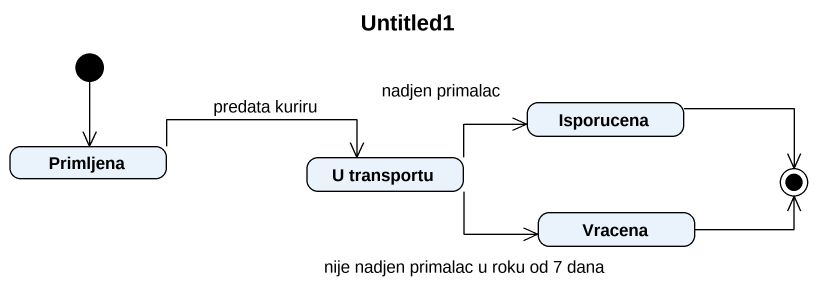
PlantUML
@startuml
title Untitled1
hide empty description
state Primljena
state "U transportu" as U_transportu
state Isporucena
state Vracena
[*] --> Primljena
Primljena -right-> U_transportu : predata kuriru
U_transportu -right-> Isporucena : nadjen primalac
U_transportu -right-> Vracena : nije nadjen primalac u roku od 7 dana
Isporucena -right-> [*]
Vracena -right-> [*]
@enduml
